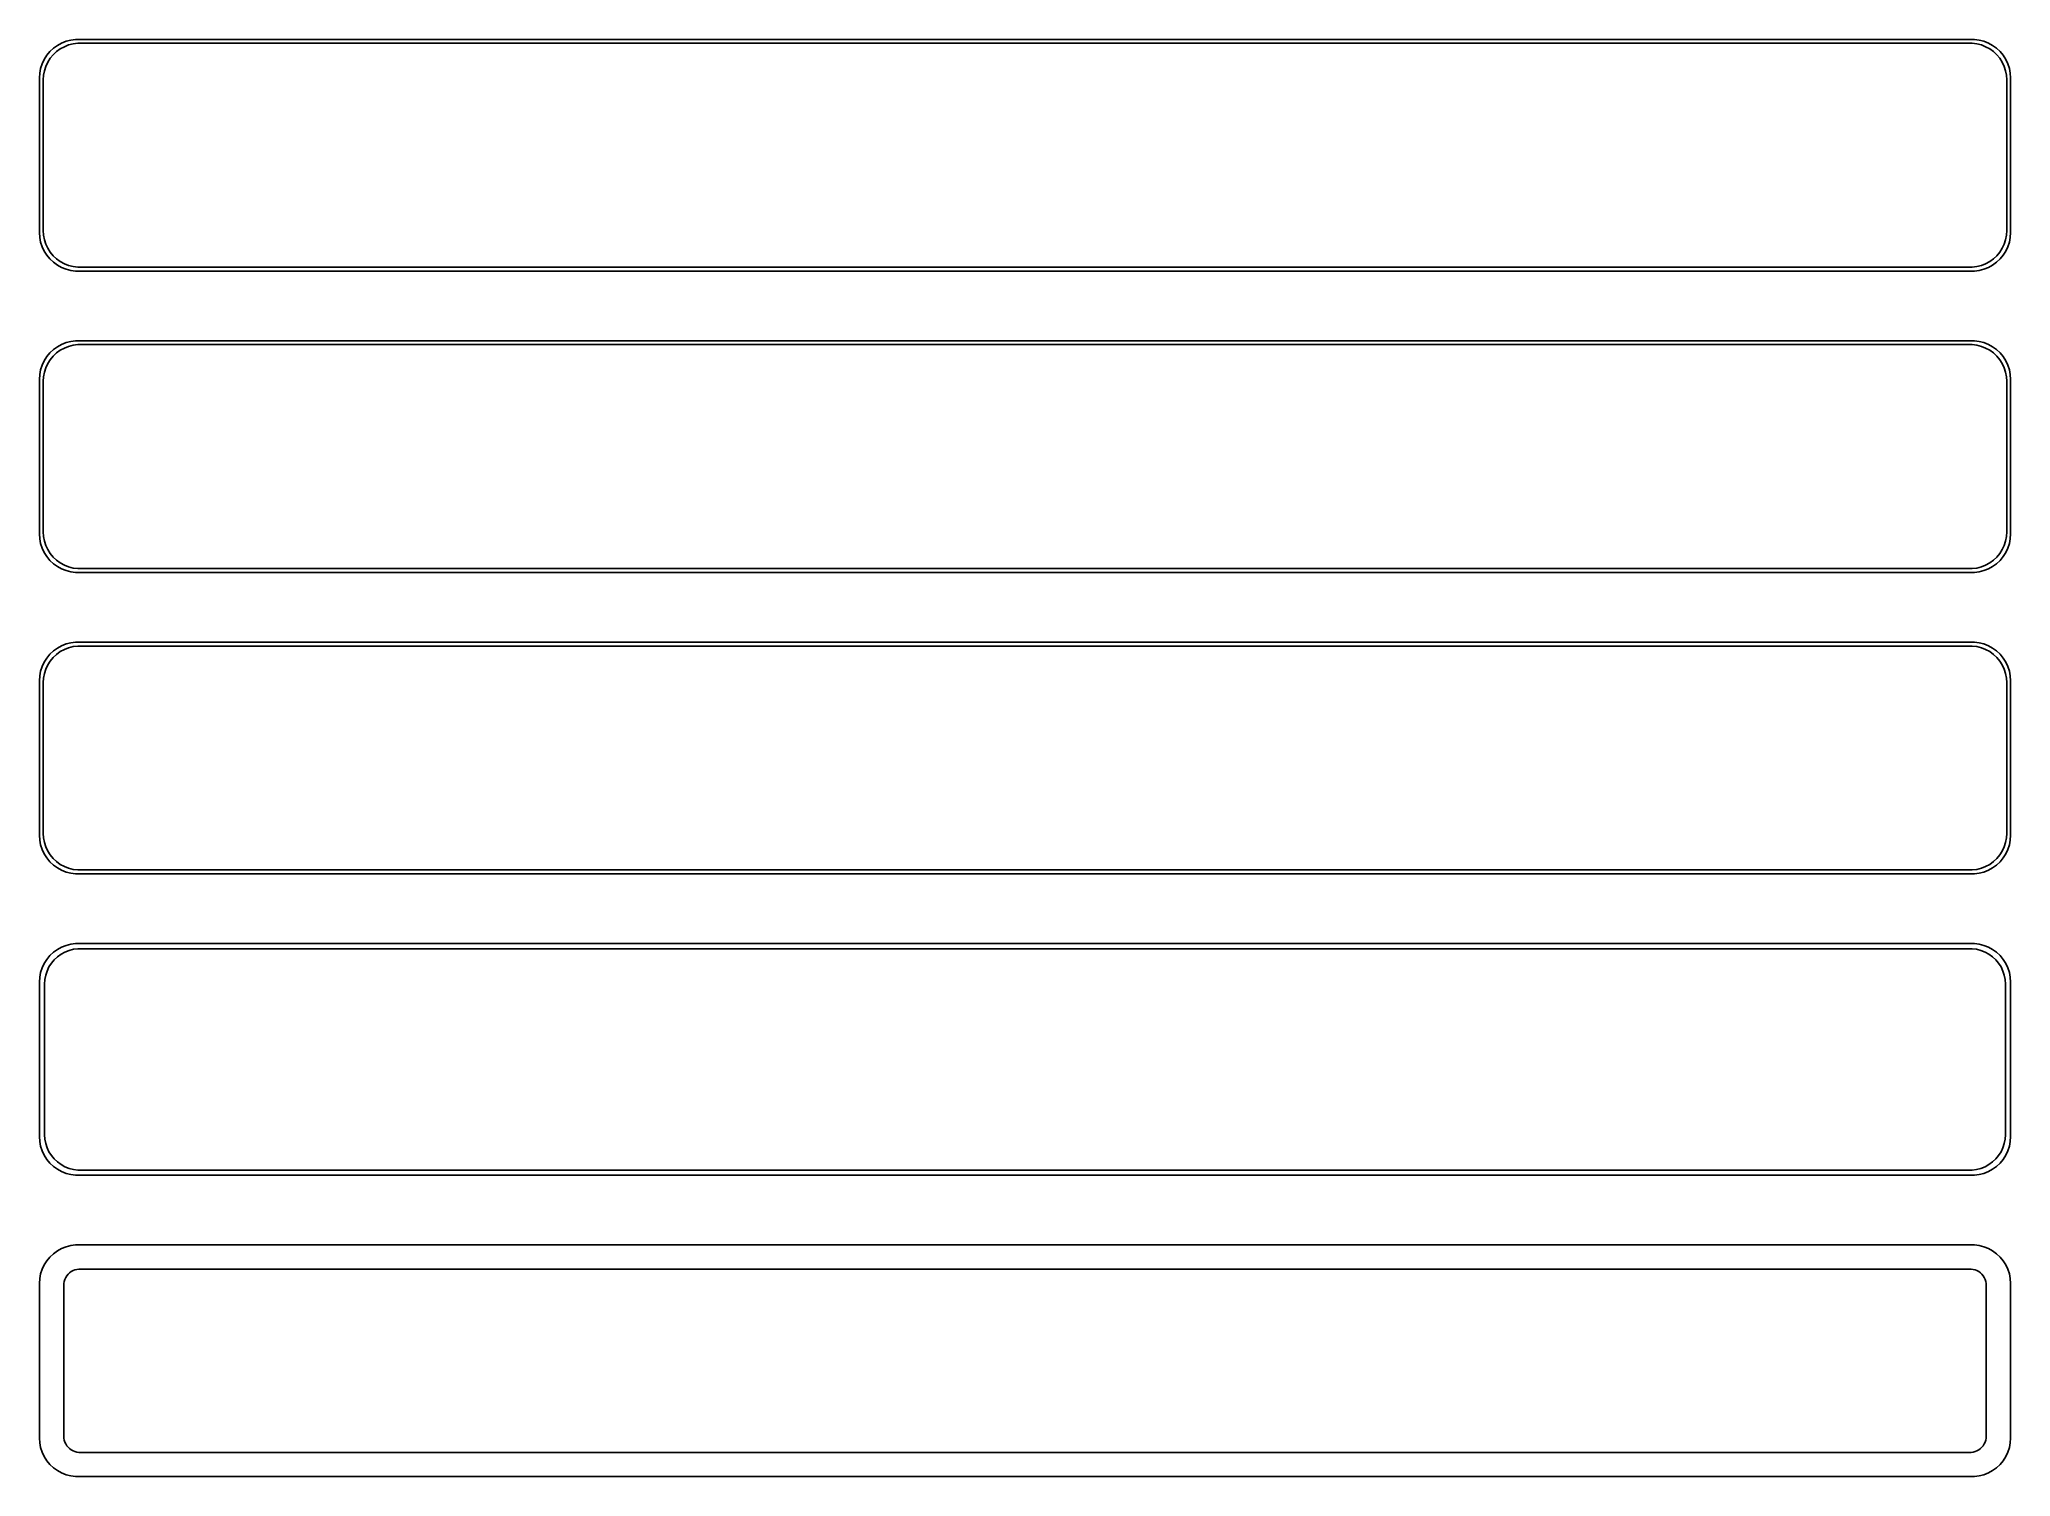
# Model space of a CAD drawing. Header units: metres. Extents: x -128 to 128, y 180 to 366.
import ezdxf

# ---------------------------------------------------------------- set-up
doc = ezdxf.new("R2010")
doc.units = ezdxf.units.M

msp = doc.modelspace()

# ---------------------------------------------------------------- linework, layer by layer
for p, q in [((-125.687, 364.853), (-126.145, 364.423)), ((-125.179, 365.222), (-125.687, 364.853)), ((-125.278, 364.41), (-124.795, 364.761)), ((-124.629, 365.524), (-125.179, 365.222)), ((-124.795, 364.761), (-124.272, 365.048)), ((-124.045, 365.755), (-124.629, 365.524)), ((-124.272, 365.048), (-123.718, 365.268)), ((-123.437, 365.911), (-124.045, 365.755)), ((-123.718, 365.268), (-123.14, 365.416)), ((-122.814, 365.99), (-123.437, 365.911)), ((-123.14, 365.416), (-122.548, 365.491)), ((122.814, 365.99), (-122.814, 365.99)), ((-122.548, 365.491), (122.548, 365.491)), ((122.548, 365.491), (123.14, 365.416)), ((123.437, 365.911), (122.814, 365.99)), ((123.14, 365.416), (123.718, 365.268)), ((124.045, 365.755), (123.437, 365.911)), ((123.718, 365.268), (124.272, 365.048)), ((124.629, 365.524), (124.045, 365.755)), ((124.272, 365.048), (124.795, 364.761)), ((125.179, 365.222), (124.629, 365.524)), ((124.795, 364.761), (125.278, 364.41)), ((125.687, 364.853), (125.179, 365.222)), ((126.145, 364.423), (125.687, 364.853)), ((-127.343, 362.243), (-127.461, 361.627)), ((-127.149, 362.841), (-127.343, 362.243)), ((-126.882, 363.409), (-127.149, 362.841)), ((-126.545, 363.939), (-126.882, 363.409)), ((-126.851, 361.931), (-126.666, 362.499)), ((-126.666, 362.499), (-126.412, 363.038)), ((-126.145, 364.423), (-126.545, 363.939)), ((-126.412, 363.038), (-126.093, 363.542)), ((-126.093, 363.542), (-125.713, 364.002)), ((-125.713, 364.002), (-125.278, 364.41)), ((125.278, 364.41), (125.713, 364.002)), ((125.713, 364.002), (126.093, 363.542)), ((126.093, 363.542), (126.412, 363.038)), ((126.545, 363.939), (126.145, 364.423)), ((126.412, 363.038), (126.666, 362.499)), ((126.882, 363.409), (126.545, 363.939)), ((126.666, 362.499), (126.851, 361.931)), ((127.149, 362.841), (126.882, 363.409)), ((127.343, 362.243), (127.149, 362.841)), ((127.461, 361.627), (127.343, 362.243)), ((-127.461, 361.627), (-127.5, 361)), ((-127.5, 361), (-127.5, 341)), ((-127, 360.75), (-126.963, 361.345)), ((-127, 341.25), (-127, 360.75)), ((-126.963, 361.345), (-126.851, 361.931)), ((126.851, 361.931), (126.963, 361.345)), ((126.963, 361.345), (127, 360.75)), ((127, 360.75), (127, 341.25)), ((127.5, 361), (127.461, 361.627)), ((127.5, 341), (127.5, 361)), ((-127.5, 341), (-127.461, 340.373)), ((-127.461, 340.373), (-127.343, 339.757)), ((-127.343, 339.757), (-127.149, 339.159)), ((-127.149, 339.159), (-126.882, 338.591)), ((-126.963, 340.655), (-127, 341.25)), ((-126.851, 340.069), (-126.963, 340.655)), ((-126.666, 339.501), (-126.851, 340.069)), ((-126.412, 338.962), (-126.666, 339.501)), ((126.666, 339.501), (126.412, 338.962)), ((126.851, 340.069), (126.666, 339.501)), ((126.963, 340.655), (126.851, 340.069)), ((126.882, 338.591), (127.149, 339.159)), ((127, 341.25), (126.963, 340.655)), ((127.149, 339.159), (127.343, 339.757)), ((127.343, 339.757), (127.461, 340.373)), ((127.461, 340.373), (127.5, 341)), ((-126.882, 338.591), (-126.545, 338.061)), ((-126.545, 338.061), (-126.145, 337.577)), ((-126.093, 338.458), (-126.412, 338.962)), ((-126.145, 337.577), (-125.687, 337.147)), ((-125.713, 337.998), (-126.093, 338.458)), ((-125.278, 337.59), (-125.713, 337.998)), ((-125.687, 337.147), (-125.179, 336.778)), ((-124.795, 337.239), (-125.278, 337.59)), ((-125.179, 336.778), (-124.629, 336.476)), ((-124.272, 336.952), (-124.795, 337.239)), ((-123.718, 336.732), (-124.272, 336.952)), ((-123.14, 336.584), (-123.718, 336.732)), ((123.718, 336.732), (123.14, 336.584)), ((124.272, 336.952), (123.718, 336.732)), ((124.795, 337.239), (124.272, 336.952)), ((124.629, 336.476), (125.179, 336.778)), ((125.278, 337.59), (124.795, 337.239)), ((125.179, 336.778), (125.687, 337.147)), ((125.713, 337.998), (125.278, 337.59)), ((125.687, 337.147), (126.145, 337.577)), ((126.093, 338.458), (125.713, 337.998)), ((126.412, 338.962), (126.093, 338.458)), ((126.145, 337.577), (126.545, 338.061)), ((126.545, 338.061), (126.882, 338.591)), ((-124.629, 336.476), (-124.045, 336.245)), ((-124.045, 336.245), (-123.437, 336.089)), ((-123.437, 336.089), (-122.814, 336.01)), ((-122.548, 336.509), (-123.14, 336.584)), ((-122.814, 336.01), (122.814, 336.01)), ((122.548, 336.509), (-122.548, 336.509)), ((123.14, 336.584), (122.548, 336.509)), ((122.814, 336.01), (123.437, 336.089)), ((123.437, 336.089), (124.045, 336.245)), ((124.045, 336.245), (124.629, 336.476)), ((-124.629, 326.524), (-125.179, 326.222)), ((-124.045, 326.755), (-124.629, 326.524)), ((-123.437, 326.911), (-124.045, 326.755)), ((-123.718, 326.268), (-123.14, 326.416)), ((-122.814, 326.99), (-123.437, 326.911)), ((-123.14, 326.416), (-122.548, 326.491)), ((122.814, 326.99), (-122.814, 326.99)), ((-122.548, 326.491), (122.548, 326.491)), ((122.548, 326.491), (123.14, 326.416)), ((123.437, 326.911), (122.814, 326.99)), ((123.14, 326.416), (123.718, 326.268)), ((124.045, 326.755), (123.437, 326.911)), ((124.629, 326.524), (124.045, 326.755)), ((125.179, 326.222), (124.629, 326.524)), ((-126.882, 324.409), (-127.149, 323.841)), ((-126.545, 324.939), (-126.882, 324.409)), ((-126.666, 323.499), (-126.412, 324.038)), ((-126.145, 325.423), (-126.545, 324.939)), ((-126.412, 324.038), (-126.093, 324.542)), ((-125.687, 325.853), (-126.145, 325.423)), ((-126.093, 324.542), (-125.713, 325.002)), ((-125.713, 325.002), (-125.278, 325.41)), ((-125.179, 326.222), (-125.687, 325.853)), ((-125.278, 325.41), (-124.795, 325.761)), ((-124.795, 325.761), (-124.272, 326.048)), ((-124.272, 326.048), (-123.718, 326.268)), ((123.718, 326.268), (124.272, 326.048)), ((124.272, 326.048), (124.795, 325.761)), ((124.795, 325.761), (125.278, 325.41)), ((125.687, 325.853), (125.179, 326.222)), ((125.278, 325.41), (125.713, 325.002)), ((126.145, 325.423), (125.687, 325.853)), ((125.713, 325.002), (126.093, 324.542)), ((126.093, 324.542), (126.412, 324.038)), ((126.545, 324.939), (126.145, 325.423)), ((126.412, 324.038), (126.666, 323.499)), ((126.882, 324.409), (126.545, 324.939)), ((127.149, 323.841), (126.882, 324.409)), ((-127.461, 322.627), (-127.5, 322)), ((-127.5, 322), (-127.5, 302)), ((-127.343, 323.243), (-127.461, 322.627)), ((-127.149, 323.841), (-127.343, 323.243)), ((-127, 321.75), (-126.963, 322.345)), ((-127, 302.25), (-127, 321.75)), ((-126.963, 322.345), (-126.851, 322.931)), ((-126.851, 322.931), (-126.666, 323.499)), ((126.666, 323.499), (126.851, 322.931)), ((126.851, 322.931), (126.963, 322.345)), ((126.963, 322.345), (127, 321.75)), ((127, 321.75), (127, 302.25)), ((127.343, 323.243), (127.149, 323.841)), ((127.461, 322.627), (127.343, 323.243)), ((127.5, 322), (127.461, 322.627)), ((127.5, 302), (127.5, 322)), ((-127.5, 302), (-127.461, 301.373)), ((-127.461, 301.373), (-127.343, 300.757)), ((-126.963, 301.655), (-127, 302.25)), ((-126.851, 301.069), (-126.963, 301.655)), ((-126.666, 300.501), (-126.851, 301.069)), ((126.851, 301.069), (126.666, 300.501)), ((126.963, 301.655), (126.851, 301.069)), ((127, 302.25), (126.963, 301.655)), ((127.343, 300.757), (127.461, 301.373)), ((127.461, 301.373), (127.5, 302)), ((-127.343, 300.757), (-127.149, 300.159)), ((-127.149, 300.159), (-126.882, 299.591)), ((-126.882, 299.591), (-126.545, 299.061)), ((-126.412, 299.962), (-126.666, 300.501)), ((-126.545, 299.061), (-126.145, 298.577)), ((-126.093, 299.458), (-126.412, 299.962)), ((-126.145, 298.577), (-125.687, 298.147)), ((-125.713, 298.998), (-126.093, 299.458)), ((-125.278, 298.59), (-125.713, 298.998)), ((-124.795, 298.239), (-125.278, 298.59)), ((125.278, 298.59), (124.795, 298.239)), ((125.713, 298.998), (125.278, 298.59)), ((125.687, 298.147), (126.145, 298.577)), ((126.093, 299.458), (125.713, 298.998)), ((126.412, 299.962), (126.093, 299.458)), ((126.145, 298.577), (126.545, 299.061)), ((126.666, 300.501), (126.412, 299.962)), ((126.545, 299.061), (126.882, 299.591)), ((126.882, 299.591), (127.149, 300.159)), ((127.149, 300.159), (127.343, 300.757)), ((-125.687, 298.147), (-125.179, 297.778)), ((-125.179, 297.778), (-124.629, 297.476)), ((-124.272, 297.952), (-124.795, 298.239)), ((-124.629, 297.476), (-124.045, 297.245)), ((-123.718, 297.732), (-124.272, 297.952)), ((-124.045, 297.245), (-123.437, 297.089)), ((-123.14, 297.584), (-123.718, 297.732)), ((-123.437, 297.089), (-122.814, 297.01)), ((-122.548, 297.509), (-123.14, 297.584)), ((-122.814, 297.01), (122.814, 297.01)), ((122.548, 297.509), (-122.548, 297.509)), ((123.14, 297.584), (122.548, 297.509)), ((122.814, 297.01), (123.437, 297.089)), ((123.718, 297.732), (123.14, 297.584)), ((123.437, 297.089), (124.045, 297.245)), ((124.272, 297.952), (123.718, 297.732)), ((124.045, 297.245), (124.629, 297.476)), ((124.795, 298.239), (124.272, 297.952)), ((124.629, 297.476), (125.179, 297.778)), ((125.179, 297.778), (125.687, 298.147)), ((-126.545, 285.939), (-126.882, 285.409)), ((-126.145, 286.423), (-126.545, 285.939)), ((-125.687, 286.853), (-126.145, 286.423)), ((-126.093, 285.542), (-125.713, 286.002)), ((-125.713, 286.002), (-125.278, 286.41)), ((-125.179, 287.222), (-125.687, 286.853)), ((-125.278, 286.41), (-124.795, 286.761)), ((-124.629, 287.524), (-125.179, 287.222)), ((-124.795, 286.761), (-124.272, 287.048)), ((-124.045, 287.755), (-124.629, 287.524)), ((-124.272, 287.048), (-123.718, 287.268)), ((-123.437, 287.911), (-124.045, 287.755)), ((-123.718, 287.268), (-123.14, 287.416)), ((-122.814, 287.99), (-123.437, 287.911)), ((-123.14, 287.416), (-122.548, 287.491)), ((122.814, 287.99), (-122.814, 287.99)), ((-122.548, 287.491), (122.548, 287.491)), ((122.548, 287.491), (123.14, 287.416)), ((123.437, 287.911), (122.814, 287.99)), ((123.14, 287.416), (123.718, 287.268)), ((124.045, 287.755), (123.437, 287.911)), ((123.718, 287.268), (124.272, 287.048)), ((124.629, 287.524), (124.045, 287.755)), ((124.272, 287.048), (124.795, 286.761)), ((125.179, 287.222), (124.629, 287.524)), ((124.795, 286.761), (125.278, 286.41)), ((125.687, 286.853), (125.179, 287.222)), ((125.278, 286.41), (125.713, 286.002)), ((126.145, 286.423), (125.687, 286.853)), ((125.713, 286.002), (126.093, 285.542)), ((126.545, 285.939), (126.145, 286.423)), ((126.882, 285.409), (126.545, 285.939)), ((-127.461, 283.627), (-127.5, 283)), ((-127.343, 284.243), (-127.461, 283.627)), ((-127.149, 284.841), (-127.343, 284.243)), ((-126.882, 285.409), (-127.149, 284.841)), ((-127, 282.75), (-126.963, 283.345)), ((-126.963, 283.345), (-126.851, 283.931)), ((-126.851, 283.931), (-126.666, 284.499)), ((-126.666, 284.499), (-126.412, 285.038)), ((-126.412, 285.038), (-126.093, 285.542)), ((126.093, 285.542), (126.412, 285.038)), ((126.412, 285.038), (126.666, 284.499)), ((126.666, 284.499), (126.851, 283.931)), ((126.851, 283.931), (126.963, 283.345)), ((127.149, 284.841), (126.882, 285.409)), ((126.963, 283.345), (127, 282.75)), ((127.343, 284.243), (127.149, 284.841)), ((127.461, 283.627), (127.343, 284.243)), ((127.5, 283), (127.461, 283.627)), ((-127.5, 283), (-127.5, 263)), ((-127, 263.25), (-127, 282.75)), ((127, 282.75), (127, 263.25)), ((127.5, 263), (127.5, 283)), ((-127.5, 263), (-127.461, 262.373)), ((-126.963, 262.655), (-127, 263.25)), ((-126.851, 262.069), (-126.963, 262.655)), ((126.963, 262.655), (126.851, 262.069)), ((127, 263.25), (126.963, 262.655)), ((127.461, 262.373), (127.5, 263)), ((-127.461, 262.373), (-127.343, 261.757)), ((-127.343, 261.757), (-127.149, 261.159)), ((-127.149, 261.159), (-126.882, 260.591)), ((-126.882, 260.591), (-126.545, 260.061)), ((-126.666, 261.501), (-126.851, 262.069)), ((-126.412, 260.962), (-126.666, 261.501)), ((-126.093, 260.458), (-126.412, 260.962)), ((-125.713, 259.998), (-126.093, 260.458)), ((126.093, 260.458), (125.713, 259.998)), ((126.412, 260.962), (126.093, 260.458)), ((126.666, 261.501), (126.412, 260.962)), ((126.545, 260.061), (126.882, 260.591)), ((126.851, 262.069), (126.666, 261.501)), ((126.882, 260.591), (127.149, 261.159)), ((127.149, 261.159), (127.343, 261.757)), ((127.343, 261.757), (127.461, 262.373)), ((-126.545, 260.061), (-126.145, 259.577)), ((-126.145, 259.577), (-125.687, 259.147)), ((-125.278, 259.59), (-125.713, 259.998)), ((-125.687, 259.147), (-125.179, 258.778)), ((-124.795, 259.239), (-125.278, 259.59)), ((-125.179, 258.778), (-124.629, 258.476)), ((-124.272, 258.952), (-124.795, 259.239)), ((-124.629, 258.476), (-124.045, 258.245)), ((-123.718, 258.732), (-124.272, 258.952)), ((-124.045, 258.245), (-123.437, 258.089)), ((-123.14, 258.584), (-123.718, 258.732)), ((-123.437, 258.089), (-122.814, 258.01)), ((-122.548, 258.509), (-123.14, 258.584)), ((-122.814, 258.01), (122.814, 258.01)), ((122.548, 258.509), (-122.548, 258.509)), ((123.14, 258.584), (122.548, 258.509)), ((122.814, 258.01), (123.437, 258.089)), ((123.718, 258.732), (123.14, 258.584)), ((123.437, 258.089), (124.045, 258.245)), ((124.272, 258.952), (123.718, 258.732)), ((124.045, 258.245), (124.629, 258.476)), ((124.795, 259.239), (124.272, 258.952)), ((124.629, 258.476), (125.179, 258.778)), ((125.278, 259.59), (124.795, 259.239)), ((125.179, 258.778), (125.687, 259.147)), ((125.713, 259.998), (125.278, 259.59)), ((125.687, 259.147), (126.145, 259.577)), ((126.145, 259.577), (126.545, 260.061)), ((-126.145, 247.423), (-126.545, 246.939)), ((-125.687, 247.853), (-126.145, 247.423)), ((-125.179, 248.222), (-125.687, 247.853)), ((-124.629, 248.524), (-125.179, 248.222)), ((-125.168, 247.278), (-124.703, 247.616)), ((-124.703, 247.616), (-124.199, 247.893)), ((-124.045, 248.755), (-124.629, 248.524)), ((-124.199, 247.893), (-123.665, 248.104)), ((-123.437, 248.911), (-124.045, 248.755)), ((-123.665, 248.104), (-123.108, 248.247)), ((-122.814, 248.99), (-123.437, 248.911)), ((-123.108, 248.247), (-122.537, 248.319)), ((122.814, 248.99), (-122.814, 248.99)), ((-122.537, 248.319), (122.537, 248.319)), ((122.537, 248.319), (123.108, 248.247)), ((123.437, 248.911), (122.814, 248.99)), ((123.108, 248.247), (123.665, 248.104)), ((124.045, 248.755), (123.437, 248.911)), ((123.665, 248.104), (124.199, 247.893)), ((124.629, 248.524), (124.045, 248.755)), ((124.199, 247.893), (124.703, 247.616)), ((125.179, 248.222), (124.629, 248.524)), ((124.703, 247.616), (125.168, 247.278)), ((125.687, 247.853), (125.179, 248.222)), ((126.145, 247.423), (125.687, 247.853)), ((126.545, 246.939), (126.145, 247.423)), ((-127.343, 245.243), (-127.461, 244.627)), ((-127.149, 245.841), (-127.343, 245.243)), ((-126.882, 246.409), (-127.149, 245.841)), ((-126.545, 246.939), (-126.882, 246.409)), ((-126.792, 244.324), (-126.685, 244.889)), ((-126.685, 244.889), (-126.507, 245.435)), ((-126.507, 245.435), (-126.262, 245.956)), ((-126.262, 245.956), (-125.954, 246.441)), ((-125.954, 246.441), (-125.588, 246.884)), ((-125.588, 246.884), (-125.168, 247.278)), ((125.168, 247.278), (125.588, 246.884)), ((125.588, 246.884), (125.954, 246.441)), ((125.954, 246.441), (126.262, 245.956)), ((126.262, 245.956), (126.507, 245.435)), ((126.507, 245.435), (126.685, 244.889)), ((126.882, 246.409), (126.545, 246.939)), ((126.685, 244.889), (126.792, 244.324)), ((127.149, 245.841), (126.882, 246.409)), ((127.343, 245.243), (127.149, 245.841)), ((127.461, 244.627), (127.343, 245.243)), ((-127.461, 244.627), (-127.5, 244)), ((-127.5, 244), (-127.5, 224)), ((-126.828, 243.75), (-126.792, 244.324)), ((-126.828, 224.25), (-126.828, 243.75)), ((126.792, 244.324), (126.828, 243.75)), ((126.828, 243.75), (126.828, 224.25)), ((127.5, 244), (127.461, 244.627)), ((127.5, 224), (127.5, 244)), ((-127.5, 224), (-127.461, 223.373)), ((-127.461, 223.373), (-127.343, 222.757)), ((-127.343, 222.757), (-127.149, 222.159)), ((-127.149, 222.159), (-126.882, 221.591)), ((-126.792, 223.676), (-126.828, 224.25)), ((-126.685, 223.111), (-126.792, 223.676)), ((-126.507, 222.565), (-126.685, 223.111)), ((-126.262, 222.044), (-126.507, 222.565)), ((-125.954, 221.559), (-126.262, 222.044)), ((126.262, 222.044), (125.954, 221.559)), ((126.507, 222.565), (126.262, 222.044)), ((126.685, 223.111), (126.507, 222.565)), ((126.792, 223.676), (126.685, 223.111)), ((126.828, 224.25), (126.792, 223.676)), ((126.882, 221.591), (127.149, 222.159)), ((127.149, 222.159), (127.343, 222.757)), ((127.343, 222.757), (127.461, 223.373)), ((127.461, 223.373), (127.5, 224)), ((-126.882, 221.591), (-126.545, 221.061)), ((-126.545, 221.061), (-126.145, 220.577)), ((-126.145, 220.577), (-125.687, 220.147)), ((-125.588, 221.116), (-125.954, 221.559)), ((-125.687, 220.147), (-125.179, 219.778)), ((-125.168, 220.722), (-125.588, 221.116)), ((-125.179, 219.778), (-124.629, 219.476)), ((-124.703, 220.384), (-125.168, 220.722)), ((-124.199, 220.107), (-124.703, 220.384)), ((-124.629, 219.476), (-124.045, 219.245)), ((-123.665, 219.896), (-124.199, 220.107)), ((-123.108, 219.753), (-123.665, 219.896)), ((-122.537, 219.681), (-123.108, 219.753)), ((122.537, 219.681), (-122.537, 219.681)), ((123.108, 219.753), (122.537, 219.681)), ((123.665, 219.896), (123.108, 219.753)), ((124.199, 220.107), (123.665, 219.896)), ((124.045, 219.245), (124.629, 219.476)), ((124.703, 220.384), (124.199, 220.107)), ((124.629, 219.476), (125.179, 219.778)), ((125.168, 220.722), (124.703, 220.384)), ((125.588, 221.116), (125.168, 220.722)), ((125.179, 219.778), (125.687, 220.147)), ((125.954, 221.559), (125.588, 221.116)), ((125.687, 220.147), (126.145, 220.577)), ((126.145, 220.577), (126.545, 221.061)), ((126.545, 221.061), (126.882, 221.591)), ((-124.045, 219.245), (-123.437, 219.089)), ((-123.437, 219.089), (-122.814, 219.01)), ((-122.814, 219.01), (122.814, 219.01)), ((122.814, 219.01), (123.437, 219.089)), ((123.437, 219.089), (124.045, 219.245)), ((-125.179, 209.222), (-125.687, 208.853)), ((-124.629, 209.524), (-125.179, 209.222)), ((-124.045, 209.755), (-124.629, 209.524)), ((-123.437, 209.911), (-124.045, 209.755)), ((-122.814, 209.99), (-123.437, 209.911)), ((122.814, 209.99), (-122.814, 209.99)), ((123.437, 209.911), (122.814, 209.99)), ((124.045, 209.755), (123.437, 209.911)), ((124.629, 209.524), (124.045, 209.755)), ((125.179, 209.222), (124.629, 209.524)), ((125.687, 208.853), (125.179, 209.222)), ((-127.149, 206.841), (-127.343, 206.243)), ((-126.882, 207.409), (-127.149, 206.841)), ((-126.545, 207.939), (-126.882, 207.409)), ((-126.145, 208.423), (-126.545, 207.939)), ((-125.687, 208.853), (-126.145, 208.423)), ((-123.38, 206.531), (-123.148, 206.659)), ((-123.148, 206.659), (-122.902, 206.756)), ((-122.902, 206.756), (-122.645, 206.822)), ((-122.645, 206.822), (-122.382, 206.855)), ((-122.382, 206.855), (122.382, 206.855)), ((122.382, 206.855), (122.645, 206.822)), ((122.645, 206.822), (122.902, 206.756)), ((122.902, 206.756), (123.148, 206.659)), ((123.148, 206.659), (123.38, 206.531)), ((126.145, 208.423), (125.687, 208.853)), ((126.545, 207.939), (126.145, 208.423)), ((126.882, 207.409), (126.545, 207.939)), ((127.149, 206.841), (126.882, 207.409)), ((127.343, 206.243), (127.149, 206.841)), ((-127.461, 205.627), (-127.5, 205)), ((-127.5, 205), (-127.5, 185)), ((-127.343, 206.243), (-127.461, 205.627)), ((-124.36, 204.75), (-124.343, 205.014)), ((-124.36, 185.25), (-124.36, 204.75)), ((-124.343, 205.014), (-124.293, 205.275)), ((-124.293, 205.275), (-124.211, 205.527)), ((-124.211, 205.527), (-124.099, 205.766)), ((-124.099, 205.766), (-123.957, 205.99)), ((-123.957, 205.99), (-123.788, 206.194)), ((-123.788, 206.194), (-123.595, 206.375)), ((-123.595, 206.375), (-123.38, 206.531)), ((123.38, 206.531), (123.595, 206.375)), ((123.595, 206.375), (123.788, 206.194)), ((123.788, 206.194), (123.957, 205.99)), ((123.957, 205.99), (124.099, 205.766)), ((124.099, 205.766), (124.211, 205.527)), ((124.211, 205.527), (124.293, 205.275)), ((124.293, 205.275), (124.343, 205.014)), ((124.343, 205.014), (124.36, 204.75)), ((124.36, 204.75), (124.36, 185.25)), ((127.461, 205.627), (127.343, 206.243)), ((127.5, 205), (127.461, 205.627)), ((127.5, 185), (127.5, 205)), ((-127.5, 185), (-127.461, 184.373)), ((-127.461, 184.373), (-127.343, 183.757)), ((-127.343, 183.757), (-127.149, 183.159)), ((-124.343, 184.986), (-124.36, 185.25)), ((-124.293, 184.725), (-124.343, 184.986)), ((-124.211, 184.473), (-124.293, 184.725)), ((-124.099, 184.234), (-124.211, 184.473)), ((-123.957, 184.01), (-124.099, 184.234)), ((-123.788, 183.806), (-123.957, 184.01)), ((-123.595, 183.625), (-123.788, 183.806)), ((-123.38, 183.469), (-123.595, 183.625)), ((123.595, 183.625), (123.38, 183.469)), ((123.788, 183.806), (123.595, 183.625)), ((123.957, 184.01), (123.788, 183.806)), ((124.099, 184.234), (123.957, 184.01)), ((124.211, 184.473), (124.099, 184.234)), ((124.293, 184.725), (124.211, 184.473)), ((124.343, 184.986), (124.293, 184.725)), ((124.36, 185.25), (124.343, 184.986)), ((127.149, 183.159), (127.343, 183.757)), ((127.343, 183.757), (127.461, 184.373)), ((127.461, 184.373), (127.5, 185)), ((-127.149, 183.159), (-126.882, 182.591)), ((-126.882, 182.591), (-126.545, 182.061)), ((-126.545, 182.061), (-126.145, 181.577)), ((-126.145, 181.577), (-125.687, 181.147)), ((-125.687, 181.147), (-125.179, 180.778)), ((-123.148, 183.341), (-123.38, 183.469)), ((-122.902, 183.244), (-123.148, 183.341)), ((-122.645, 183.178), (-122.902, 183.244)), ((-122.382, 183.145), (-122.645, 183.178)), ((122.382, 183.145), (-122.382, 183.145)), ((122.645, 183.178), (122.382, 183.145)), ((122.902, 183.244), (122.645, 183.178)), ((123.148, 183.341), (122.902, 183.244)), ((123.38, 183.469), (123.148, 183.341)), ((125.179, 180.778), (125.687, 181.147)), ((125.687, 181.147), (126.145, 181.577)), ((126.145, 181.577), (126.545, 182.061)), ((126.545, 182.061), (126.882, 182.591)), ((126.882, 182.591), (127.149, 183.159)), ((-125.179, 180.778), (-124.629, 180.476)), ((-124.629, 180.476), (-124.045, 180.245)), ((-124.045, 180.245), (-123.437, 180.089)), ((-123.437, 180.089), (-122.814, 180.01)), ((-122.814, 180.01), (122.814, 180.01)), ((122.814, 180.01), (123.437, 180.089)), ((123.437, 180.089), (124.045, 180.245)), ((124.045, 180.245), (124.629, 180.476)), ((124.629, 180.476), (125.179, 180.778))]:
    msp.add_line(p, q)

doc.saveas('drawing.dxf')
